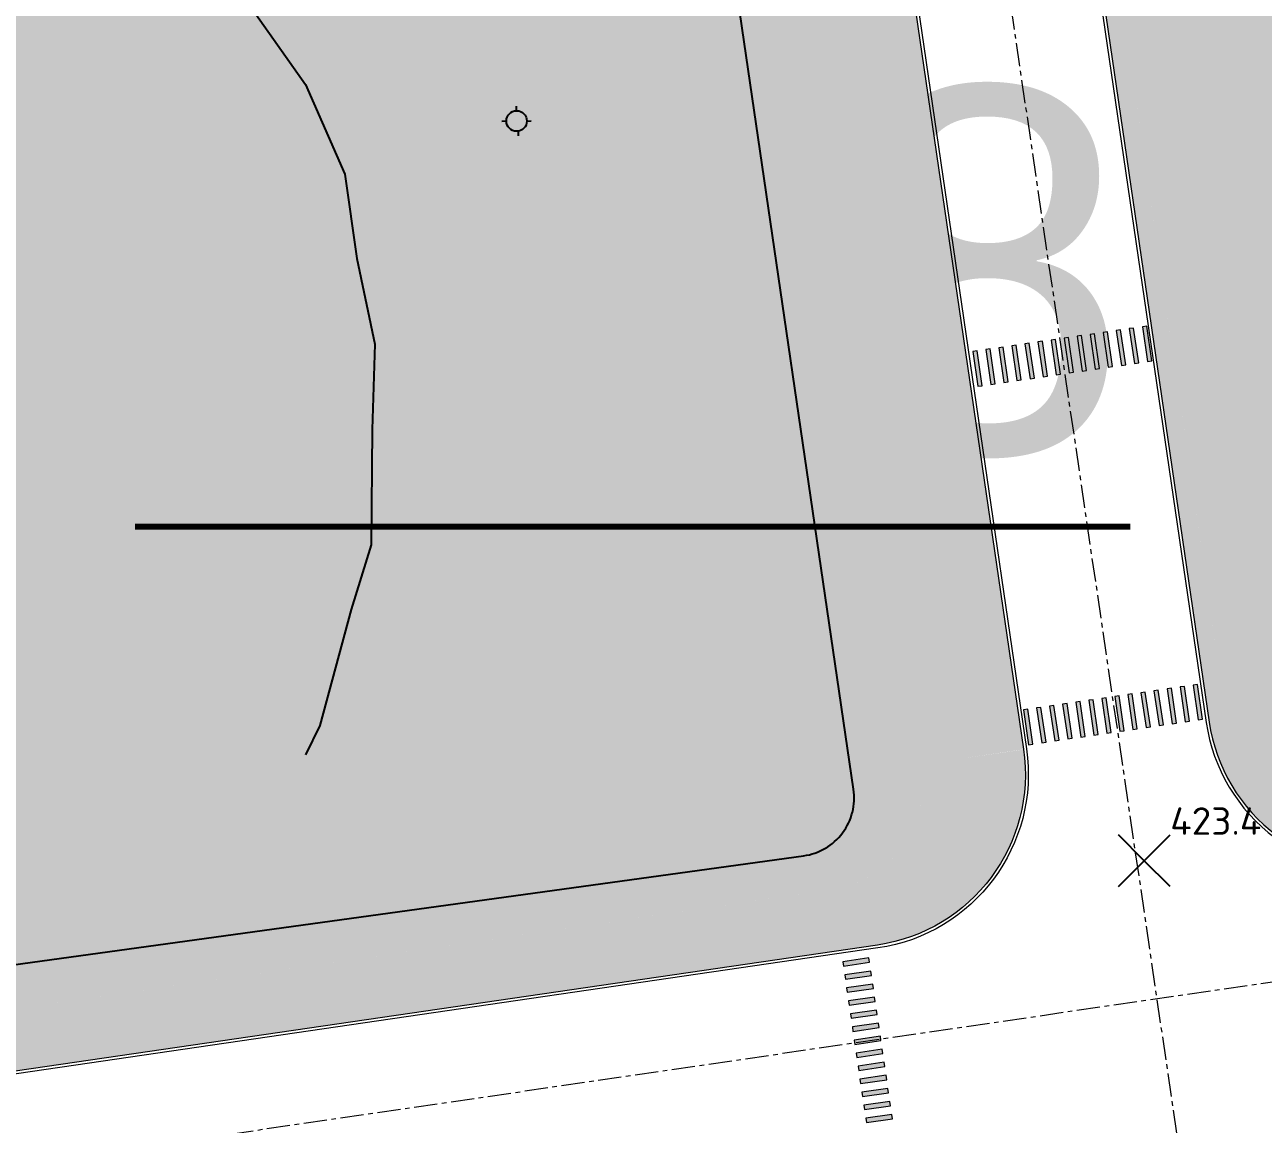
# Model space of a CAD drawing. Header units: metres. Extents: x 2 to 659295185, y -28 to 1124222152.
# Drawn here: x 656726.3 to 656810.8, y 1124459.7 to 1124534.7 of the extents above; entities that cross this region are included whole.
import ezdxf

# ---------------------------------------------------------------- set-up
doc = ezdxf.new("R2010")
doc.units = ezdxf.units.M
doc.header["$MEASUREMENT"] = 0
doc.linetypes.add('ACAD_ISO10W100', pattern=[18.5, 12, -3, 0.5, -3])
doc.linetypes.add('CENTER', pattern=[50.8, 31.75, -6.35, 6.35, -6.35])
doc.layers.get('0').update_dxf_attribs({"linetype": 'CONTINUOUS'})
for name, color, linetype, lineweight in [("a''brocal", 220, 'CONTINUOUS', 15), ("a''EdfCompl-MNS''order-Campo de Juego''1-5_parcel", 53, 'CONTINUOUS', 15), ('area verde', 76, 'CONTINUOUS', 13), ('eje vial', 1, 'CENTER', 15), ('MANZANA URBA', 30, 'ACAD_ISO10W100', 80), ('paso peatonal', 252, 'CONTINUOUS', 5), ('ZONIFICACION', 7, 'CONTINUOUS', 30)]:
    doc.layers.add(name, color=color, linetype=linetype, lineweight=lineweight)
doc.layers.add('AREA ACERA', color=7, linetype='CONTINUOUS', lineweight=15, true_color=0xfbe193)
for name, color, linetype in [('CERCA', 7, 'CONTINUOUS'), ('Parcelas', 140, 'CONTINUOUS'), ('POSTE', 2, 'CONTINUOUS'), ('PUNTO-ELEV', 7, 'CONTINUOUS')]:
    doc.layers.add(name, color=color, linetype=linetype)
doc.styles.add("PG'''Edf$0$Arial", font='arial.ttf')
doc.styles.add('SIMPLEX', font='SIMPLEX', dxfattribs={"width": 1.33})
doc.linetypes.add('FENCELINE2', pattern='A,0.25,-0.1,[132,ltypeshp.shx,S=0.1,R=0,X=-0.1,Y=0],-0.1,1', length=1.45)

# ---------------------------------------------------------------- blocks, each defined once
blk = doc.blocks.new('SPOTX')
for points in [[(-0.707, -0.707), (0, 0), (0.707, 0.707)], [(0.707, -0.707), (0, 0), (-0.707, 0.707)]]:
    blk.add_lwpolyline(points)
blk = doc.blocks.new('POSTES')
at = {"layer": 'POSTE', "elevation": 431.35}
for points in [[(657806.936, 1127520.61), (657806.945, 1127520.31)], [(657805.972, 1127519.598), (657806.272, 1127519.606)], [(657807.681, 1127519.598), (657807.981, 1127519.606)], [(657807.075, 1127518.893), (657807.083, 1127518.593)]]:
    blk.add_lwpolyline(points, dxfattribs=at)
at = {"layer": 'POSTE', "color": 2}
blk.add_circle((657806.976, 1127519.601, 425.065), 0.7, dxfattribs=at)
blk = doc.blocks.new('A$C44415FC2')
at = {"layer": 'paso peatonal', "linetype": 'Continuous'}
for points in [[(7.421, 1.085), (7.074, 3.461), (6.777, 3.419), (7.124, 1.042)], [(8.312, 1.215), (7.964, 3.591), (7.667, 3.549), (8.015, 1.172)], [(9.202, 1.345), (8.855, 3.721), (8.558, 3.679), (8.905, 1.302)], [(10.093, 1.476), (9.745, 3.851), (9.448, 3.81), (9.796, 1.432)], [(10.983, 1.606), (10.636, 3.981), (10.339, 3.94), (10.686, 1.562)], [(11.874, 1.736), (11.526, 4.112), (11.229, 4.07), (11.577, 1.693)], [(1.187, 0.174), (0.84, 2.549), (0.543, 2.508), (0.891, 0.13)], [(2.078, 0.304), (1.731, 2.679), (1.433, 2.638), (1.781, 0.26)], [(2.968, 0.434), (2.621, 2.81), (2.324, 2.768), (2.672, 0.391)], [(3.859, 0.564), (3.512, 2.94), (3.215, 2.898), (3.562, 0.521)], [(4.749, 0.696), (4.402, 3.072), (4.105, 3.03), (4.452, 0.653)], [(5.64, 0.826), (5.292, 3.202), (4.995, 3.16), (5.343, 0.783)], [(6.531, 0.955), (6.183, 3.33), (5.886, 3.289), (6.234, 0.911)], [(0.297, 0.043), (-0.05, 2.419), (-0.348, 2.377), (0, 0)]]:
    blk.add_hatch(color=256, dxfattribs=at).paths.add_polyline_path(points)
at = {"layer": 'paso peatonal', "linetype": 'Continuous', "flags": 128}
for points in [[(7.421, 1.085), (7.074, 3.461), (6.777, 3.419), (7.124, 1.042), (7.421, 1.085)], [(8.312, 1.215), (7.964, 3.591), (7.667, 3.549), (8.015, 1.172), (8.312, 1.215)], [(9.202, 1.345), (8.855, 3.721), (8.558, 3.679), (8.905, 1.302), (9.202, 1.345)], [(10.093, 1.476), (9.745, 3.851), (9.448, 3.81), (9.796, 1.432), (10.093, 1.476)], [(10.983, 1.606), (10.636, 3.981), (10.339, 3.94), (10.686, 1.562), (10.983, 1.606)], [(11.874, 1.736), (11.526, 4.112), (11.229, 4.07), (11.577, 1.693), (11.874, 1.736)], [(1.187, 0.174), (0.84, 2.549), (0.543, 2.508), (0.891, 0.13), (1.187, 0.174)], [(2.078, 0.304), (1.731, 2.679), (1.433, 2.638), (1.781, 0.26), (2.078, 0.304)], [(2.968, 0.434), (2.621, 2.81), (2.324, 2.768), (2.672, 0.391), (2.968, 0.434)], [(3.859, 0.564), (3.512, 2.94), (3.215, 2.898), (3.562, 0.521), (3.859, 0.564)], [(4.749, 0.696), (4.402, 3.072), (4.105, 3.03), (4.452, 0.653), (4.749, 0.696)], [(5.64, 0.826), (5.292, 3.202), (4.995, 3.16), (5.343, 0.783), (5.64, 0.826)], [(6.531, 0.955), (6.183, 3.33), (5.886, 3.289), (6.234, 0.911), (6.531, 0.955)], [(0.297, 0.043), (-0.05, 2.419), (-0.348, 2.377), (0, 0), (0.297, 0.043)]]:
    blk.add_lwpolyline(points, dxfattribs=at)
blk = doc.blocks.new('A$C3E6343CC')
at = {"layer": 'paso peatonal', "linetype": 'Continuous'}
for points in [[(2.041, -1.521), (0.26, -1.781), (0.304, -2.078), (2.085, -1.817)], [(2.172, -2.411), (0.391, -2.672), (0.434, -2.968), (2.215, -2.708)], [(2.302, -3.302), (0.521, -3.562), (0.564, -3.859), (2.345, -3.599)], [(2.432, -4.192), (0.651, -4.453), (0.694, -4.749), (2.475, -4.489)], [(2.562, -5.083), (0.781, -5.343), (0.825, -5.64), (2.606, -5.38)], [(2.692, -5.973), (0.911, -6.234), (0.955, -6.531), (2.736, -6.27)], [(2.823, -6.864), (1.042, -7.124), (1.085, -7.421), (2.866, -7.161)], [(2.953, -7.754), (1.172, -8.015), (1.215, -8.312), (2.996, -8.051)], [(3.083, -8.645), (1.302, -8.905), (1.345, -9.202), (3.126, -8.942)], [(3.213, -9.535), (1.432, -9.796), (1.476, -10.093), (3.257, -9.832)], [(3.343, -10.426), (1.562, -10.686), (1.606, -10.983), (3.387, -10.723)], [(3.474, -11.316), (1.693, -11.577), (1.736, -11.874), (3.517, -11.613)], [(3.604, -12.207), (1.823, -12.467), (1.866, -12.764), (3.647, -12.504)]]:
    blk.add_hatch(color=256, dxfattribs=at).paths.add_polyline_path(points)
at = {"layer": 'paso peatonal', "linetype": 'Continuous', "flags": 128}
for points in [[(2.041, -1.521), (0.26, -1.781), (0.304, -2.078), (2.085, -1.817), (2.041, -1.521)], [(2.172, -2.411), (0.391, -2.672), (0.434, -2.968), (2.215, -2.708), (2.172, -2.411)], [(2.302, -3.302), (0.521, -3.562), (0.564, -3.859), (2.345, -3.599), (2.302, -3.302)], [(2.432, -4.192), (0.651, -4.453), (0.694, -4.749), (2.475, -4.489), (2.432, -4.192)], [(2.562, -5.083), (0.781, -5.343), (0.825, -5.64), (2.606, -5.38), (2.562, -5.083)], [(2.692, -5.973), (0.911, -6.234), (0.955, -6.531), (2.736, -6.27), (2.692, -5.973)], [(2.823, -6.864), (1.042, -7.124), (1.085, -7.421), (2.866, -7.161), (2.823, -6.864)], [(2.953, -7.754), (1.172, -8.015), (1.215, -8.312), (2.996, -8.051), (2.953, -7.754)], [(3.083, -8.645), (1.302, -8.905), (1.345, -9.202), (3.126, -8.942), (3.083, -8.645)], [(3.213, -9.535), (1.432, -9.796), (1.476, -10.093), (3.257, -9.832), (3.213, -9.535)], [(3.343, -10.426), (1.562, -10.686), (1.606, -10.983), (3.387, -10.723), (3.343, -10.426)], [(3.474, -11.316), (1.693, -11.577), (1.736, -11.874), (3.517, -11.613), (3.474, -11.316)], [(3.604, -12.207), (1.823, -12.467), (1.866, -12.764), (3.647, -12.504), (3.604, -12.207)]]:
    blk.add_lwpolyline(points, dxfattribs=at)

msp = doc.modelspace()

# ---------------------------------------------------------------- hatches: boundary and pattern name
at = {"layer": "a''EdfCompl-MNS''order-Campo de Juego''1-5_parcel", "linetype": 'Continuous', "ltscale": 0.4}
h = msp.add_hatch(color=54, dxfattribs=at)
h.dxf.hatch_style = 1
edge = h.paths.add_edge_path()
edge.add_line((656802.8507, 1124541.4253), (656875.6401, 1124552.0676))
edge.add_line((656875.6401, 1124552.0676), (656884.4287, 1124491.9567))
edge.add_line((656884.4287, 1124491.9567), (656819.7529, 1124482.5007))
edge.add_arc((656818.3378, 1124490.3351), 7.9612, 193.129355, 280.238805, ccw=False)
edge.add_line((656810.5847, 1124488.5267), (656802.8507, 1124541.4253))
at = {"layer": 'AREA ACERA'}
h = msp.add_hatch(color=256, dxfattribs=at)
h.dxf.hatch_style = 1
edge = h.paths.add_edge_path()
edge.add_line((656823.3288, 1124478.7788), (656937.5175, 1124495.4739))
edge.add_line((656937.5175, 1124495.4739), (656937.6911, 1124494.2865))
edge.add_line((656937.6911, 1124494.2865), (656940.6596, 1124494.7205))
edge.add_line((656940.6596, 1124494.7205), (656940.486, 1124495.9079))
edge.add_line((656940.486, 1124495.9079), (656952.4587, 1124497.6583))
edge.add_line((656952.4587, 1124497.6583), (656952.6323, 1124496.471))
edge.add_line((656952.6323, 1124496.471), (656955.6007, 1124496.905))
edge.add_line((656955.6007, 1124496.905), (656955.4271, 1124498.0923))
edge.add_line((656955.4271, 1124498.0923), (657028.0217, 1124508.7061))
edge.add_line((657028.0217, 1124508.7061), (657028.1953, 1124507.5187))
edge.add_line((657028.1953, 1124507.5187), (657031.1637, 1124507.9527))
edge.add_line((657031.1637, 1124507.9527), (657031.0042, 1124509.1421))
edge.add_arc((657029.4708, 1124519.6306), 10.6, 278.318036, 368.381209)
edge.add_line((657039.9576, 1124521.1757), (657032.5625, 1124571.8277))
edge.add_arc((657031.1073, 1124569.1867), 3.0154, 61.145639, 98.366756)
edge.add_line((657030.6686, 1124572.17), (657037.7339, 1124524.016))
edge.add_arc((657028.748, 1124522.297), 9.1488, -79.618763, 10.829723, ccw=False)
edge.add_line((657030.3966, 1124513.298), (657027.4141, 1124512.8619))
edge.add_line((657027.4141, 1124512.8619), (657027.5889, 1124511.6657))
edge.add_line((657027.5889, 1124511.6657), (656822.8961, 1124481.7385))
edge.add_line((656822.8961, 1124481.7385), (656822.7207, 1124482.9346))
edge.add_line((656822.7207, 1124482.9346), (656819.7529, 1124482.5007))
edge.add_arc((656818.5584, 1124490.6707), 8.2569, 195.050224, 278.317936, ccw=False)
edge.add_line((656810.5847, 1124488.5267), (656794.3756, 1124599.3928))
edge.add_arc((656805.4579, 1124601.0131), 11.2002, 97.775798, 188.317983, ccw=False)
edge.add_line((656803.9426, 1124612.1103), (656994.9633, 1124638.2187))
edge.add_line((656994.9633, 1124638.2187), (656994.8291, 1124639.0391))
edge.add_arc((656992.0658, 1124638.5872), 2.8, 9.288235, 42.652133)
edge.add_line((656994.1252, 1124640.4844), (656800.6172, 1124614.0786))
edge.add_arc((656802.0502, 1124603.5767), 10.5992, 97.77048, 188.322178)
edge.add_line((656791.5626, 1124602.0426), (656790.3752, 1124601.869))
edge.add_line((656790.3752, 1124601.869), (656790.8093, 1124598.9005))
edge.add_line((656790.8093, 1124598.9005), (656791.9966, 1124599.0741))
edge.add_line((656791.9966, 1124599.0741), (656807.9073, 1124490.2507))
edge.add_line((656807.9073, 1124490.2507), (656806.7198, 1124490.077))
edge.add_line((656806.7198, 1124490.077), (656807.1538, 1124487.1086))
edge.add_line((656807.1538, 1124487.1086), (656808.3412, 1124487.2822))
edge.add_arc((656818.8271, 1124488.8333), 10.6, 188.414474, 278.31698)
edge.add_line((656820.3603, 1124478.3448), (656820.5341, 1124477.1575))
edge.add_line((656820.5341, 1124477.1575), (656823.5024, 1124477.5914))
edge.add_line((656823.5024, 1124477.5914), (656823.3288, 1124478.7788))
h = msp.add_hatch(color=256, dxfattribs=at)
h.dxf.hatch_style = 1
edge = h.paths.add_edge_path(flags=16)
edge.add_line((656639.5694, 1124478.3633), (656641.8948, 1124462.391))
edge.add_arc((656649.3113, 1124464.051), 7.6, 192.616121, 278.317245)
edge.add_line((656650.4107, 1124456.5309), (656781.3496, 1124475.6728))
edge.add_arc((656780.2876, 1124482.9367), 7.3411, 278.317132, 370.214368)
edge.add_line((656787.5124, 1124484.2386), (656770.6417, 1124599.6208))
edge.add_arc((656761.9812, 1124598.0675), 8.7987, 10.168378, 97.768302)
edge.add_line((656760.7919, 1124606.7855), (656631.9952, 1124589.2512))
edge.add_arc((656633.1669, 1124580.6446), 8.6859, 97.752543, 188.5039)
edge.add_line((656624.5764, 1124579.3602), (656637.366, 1124493.2027))
edge.add_line((656637.366, 1124493.2027), (656642.0389, 1124493.8859))
edge.add_line((656642.0389, 1124493.8859), (656642.3861, 1124491.5112))
edge.add_line((656642.3861, 1124491.5112), (656637.7181, 1124490.8211))
edge.add_line((656637.7181, 1124490.8211), (656639.2087, 1124480.7382))
edge.add_line((656639.2087, 1124480.7382), (656643.9044, 1124481.4247))
edge.add_line((656643.9044, 1124481.4247), (656644.26, 1124479.0491))
edge.add_line((656644.26, 1124479.0491), (656639.5694, 1124478.3633))
edge = h.paths.add_edge_path()
edge.add_line((656637.6383, 1124462.3243), (656639.4194, 1124462.5847))
edge.add_arc((656649.3113, 1124464.051), 10, 188.431415, 278.317077)
edge.add_line((656650.7578, 1124454.1561), (656651.0182, 1124452.3751))
edge.add_line((656651.0182, 1124452.3751), (656653.9862, 1124452.809))
edge.add_line((656653.9862, 1124452.809), (656653.7259, 1124454.5901))
edge.add_line((656653.7259, 1124454.5901), (656781.2887, 1124473.2406))
edge.add_line((656781.2887, 1124473.2406), (656781.5494, 1124471.4576))
edge.add_line((656781.5494, 1124471.4576), (656784.5136, 1124471.891))
edge.add_line((656784.5136, 1124471.891), (656784.2031, 1124474.015))
edge.add_arc((656780.3068, 1124482.9237), 9.7234, 293.622456, 369.832606)
edge.add_line((656789.8874, 1124484.5841), (656794.4852, 1124485.2563))
edge.add_line((656794.4852, 1124485.2563), (656794.0512, 1124488.2248))
edge.add_line((656794.0512, 1124488.2248), (656789.4534, 1124487.5526))
edge.add_line((656789.4534, 1124487.5526), (656773.5418, 1124596.3759))
edge.add_line((656773.5418, 1124596.3759), (656778.1428, 1124597.0485))
edge.add_line((656778.1428, 1124597.0485), (656777.7088, 1124600.0171))
edge.add_line((656777.7088, 1124600.0171), (656773.1078, 1124599.3444))
edge.add_line((656773.1078, 1124599.3444), (656772.9862, 1124600.2004))
edge.add_arc((656763.0518, 1124598.7891), 10.0342, 8.085452, 97.511833)
edge.add_line((656761.74, 1124608.7372), (656630.6704, 1124590.8817))
edge.add_arc((656633.2597, 1124580.079), 11.1087, 103.478634, 186.04379)
edge.add_line((656622.2128, 1124578.9094), (656638.9804, 1124465.5524))
edge.add_line((656638.9804, 1124465.5524), (656637.1993, 1124465.292))
edge.add_line((656637.1993, 1124465.292), (656637.6383, 1124462.3243))
at = {"layer": 'area verde'}
h = msp.add_hatch(color=256, dxfattribs=at)
h.dxf.hatch_style = 1
h.paths.add_polyline_path([(656808.3412, 1124487.2822), (656807.1538, 1124487.1086, 0.4137659), (656820.5339, 1124477.1574), (656820.3603, 1124478.3448, -0.4137153)])
h.paths.add_polyline_path([(656791.9966, 1124599.0741), (656790.8093, 1124598.9005), (656806.7198, 1124490.077), (656807.9071, 1124490.2506)])
h.paths.add_polyline_path([(656986.6319, 1124576.9556), (656988.5318, 1124563.1292), (656995.9171, 1124564.144), (656994.0172, 1124577.9704)], flags=9)
h.paths.add_polyline_path([(657002.1092, 1124565.0645), (657002.2776, 1124563.7907), (657002.9055, 1124563.8737), (657002.7371, 1124565.1475)], flags=9)
h.paths.add_polyline_path([(656998.582, 1124587.8349), (656998.98, 1124584.8251), (656999.908, 1124584.9478), (656999.5101, 1124587.9576)], flags=9)
h.paths.add_polyline_path([(656821.684, 1124512.8751), (656845.9565, 1124516.412), (656843.8041, 1124531.1833), (656819.5315, 1124527.6464)], flags=9)
h.paths.add_polyline_path([(656802.9479, 1124500.5363), (656801.9545, 1124507.9445), (656793.7848, 1124506.849), (656794.7781, 1124499.4409)], flags=25)
h.paths.add_polyline_path([(656804.0683, 1124539.4829), (656945.4755, 1124560.4646), (656943.2071, 1124575.7526), (656801.7999, 1124554.7708)], flags=9)
h.paths.add_polyline_path([(657050.625, 1124530.4296), (657049.6316, 1124537.8378), (657041.4619, 1124536.7423), (657042.4552, 1124529.3341)], flags=9)
h.paths.add_polyline_path([(656899.1535, 1124632.5031), (656906.5355, 1124633.6754), (656905.2427, 1124641.8162), (656897.8607, 1124640.6439)], flags=9)
h.paths.add_polyline_path([(656912.2024, 1124479.2985), (656919.5844, 1124480.4708), (656918.2916, 1124488.6117), (656910.9096, 1124487.4394)], flags=9)
h.paths.add_polyline_path([(656972.8873, 1124592.2578), (657023.0607, 1124599.5689), (657019.9367, 1124621.008), (656969.7633, 1124613.697)], flags=9)
h.paths.add_polyline_path([(656913.3252, 1124579.4734), (656940.7625, 1124583.4715), (656936.6672, 1124611.5757), (656909.2299, 1124607.5777)], flags=9)
h.paths.add_polyline_path([(656826.8865, 1124568.7359), (656855.4147, 1124572.8929), (656852.2907, 1124594.332), (656823.7625, 1124590.175)], flags=9)
h.paths.add_polyline_path([(656916.5988, 1124524.0645), (656945.1421, 1124528.2237), (656942.018, 1124549.6628), (656913.4747, 1124545.5036)], flags=9)
h = msp.add_hatch(color=256, dxfattribs=at)
h.dxf.hatch_style = 1
edge = h.paths.add_edge_path(flags=16)
edge.add_arc((656758.0815, 1124596.866), 8, 8.316942, 97.774881)
edge.add_line((656756.9993, 1124604.7925), (656636.1007, 1124588.2854))
edge.add_arc((656637.183, 1124580.359), 8, 97.774881, 188.513999)
edge.add_line((656629.2711, 1124579.1746), (656646.5605, 1124463.682))
edge.add_arc((656650.5717, 1124464.3124), 4.0605, 188.931486, 276.991815)
edge.add_line((656651.066, 1124460.2821), (656779.4682, 1124477.9912))
edge.add_arc((656778.9226, 1124481.9538), 4, 277.839093, 368.317245)
edge.add_line((656782.8805, 1124482.5324), (656765.9974, 1124598.0232))
edge = h.paths.add_edge_path()
edge.add_line((656787.5124, 1124484.2386), (656770.6422, 1124599.6178))
edge.add_arc((656761.9812, 1124598.0675), 8.7987, 10.148608, 97.768302)
edge.add_line((656760.7919, 1124606.7855), (656632.1055, 1124589.2668))
edge.add_arc((656633.1691, 1124580.6441), 8.6881, 97.032272, 188.49794)
edge.add_line((656624.5764, 1124579.3602), (656637.366, 1124493.2027))
edge.add_line((656637.366, 1124493.2027), (656642.0389, 1124493.8859))
edge.add_line((656642.0389, 1124493.8859), (656642.3942, 1124491.5124))
edge.add_line((656642.3942, 1124491.5124), (656637.717, 1124490.8285))
edge.add_line((656637.717, 1124490.8285), (656639.1926, 1124480.7358))
edge.add_line((656639.1926, 1124480.7358), (656643.9044, 1124481.4247))
edge.add_line((656643.9044, 1124481.4247), (656644.2597, 1124479.0511))
edge.add_line((656644.2597, 1124479.0511), (656644.26, 1124479.0491))
edge.add_line((656644.26, 1124479.0491), (656639.5694, 1124478.3633))
edge.add_line((656639.5694, 1124478.3633), (656641.8948, 1124462.391))
edge.add_arc((656649.3113, 1124464.051), 7.6, 192.616121, 278.317245)
edge.add_line((656650.4107, 1124456.5309), (656781.2924, 1124475.6647))
edge.add_arc((656780.2876, 1124482.9367), 7.3411, 277.866417, 370.214368)
h = msp.add_hatch(color=256, dxfattribs=at)
h.dxf.hatch_style = 1
h.paths.add_polyline_path([(656794.0512, 1124488.2248), (656789.4534, 1124487.5525), (656773.5418, 1124596.3759), (656778.1428, 1124597.0485)])
edge = h.paths.add_edge_path()
edge.add_line((656784.5136, 1124471.891), (656784.2031, 1124474.015))
edge.add_arc((656780.3068, 1124482.9237), 9.7234, 293.622456, 369.832606)
edge.add_line((656789.8874, 1124484.5841), (656794.4868, 1124485.2449))
edge.add_arc((656782.8067, 1124483.5669), 11.8, -81.682757, 8.175471, ccw=False)
h = msp.add_hatch(color=256, dxfattribs=at)
h.dxf.hatch_style = 1
h.paths.add_polyline_path([(656653.9862, 1124452.809), (656781.5494, 1124471.4576), (656781.2887, 1124473.2406), (656653.7256, 1124454.592)])
at = {"layer": 'ZONIFICACION'}
h = msp.add_hatch(color=43, dxfattribs=at)
h.dxf.hatch_style = 1
edge = h.paths.add_edge_path()
edge.add_arc((656758.0815, 1124596.866), 8, 8.316942, 97.774881)
edge.add_line((656756.9993, 1124604.7925), (656636.1007, 1124588.2854))
edge.add_arc((656637.183, 1124580.359), 8, 97.774881, 188.513999)
edge.add_line((656629.2711, 1124579.1746), (656646.5605, 1124463.682))
edge.add_arc((656650.5717, 1124464.3124), 4.0605, 188.931486, 276.991815)
edge.add_line((656651.066, 1124460.2821), (656779.4682, 1124477.9912))
edge.add_arc((656778.9226, 1124481.9538), 4, 277.839093, 368.317245)
edge.add_line((656782.8805, 1124482.5324), (656782.8805, 1124482.5324))
edge.add_line((656782.8805, 1124482.5324), (656765.9974, 1124598.0232))

# ---------------------------------------------------------------- linework, layer by layer
at = {"layer": "a''brocal", "elevation": 433.2399, "flags": 128}
for points in [[(656991.66, 1124641.5596), (656800.4279, 1124615.4658, 0.4169958), (656790.1774, 1124601.8401), (656806.9533, 1124487.0973, 0.4142138), (656820.5631, 1124476.9596), (657031.2068, 1124507.7569, 0.4145365), (657041.3426, 1124521.3797, -0.0009207), (657034.2545, 1124569.8995, -0.0002788)], [(656991.687, 1124641.3615), (656800.4549, 1124615.2676, 0.4169958), (656790.3752, 1124601.869), (656807.1512, 1124487.1263, 0.4142138), (656820.5341, 1124477.1575), (657031.1778, 1124507.9548, 0.4145365), (657041.1447, 1124521.3506, -0.0009247), (657034.0852, 1124569.6745, -0.0002788)], [(656777.8106, 1124600.7035), (656794.6805, 1124485.3026, -0.4142109), (656784.5426, 1124471.6931), (656651.0472, 1124452.1772, -0.4137184), (656637.4405, 1124462.2951), (656620.2343, 1124578.6168, -0.417472), (656630.4818, 1124592.2618), (656764.3641, 1124610.5416, -0.4036774), (656777.8106, 1124600.7035, -0.4036774)]]:
    msp.add_lwpolyline(points, format="xyb", dxfattribs=at)
msp.add_lwpolyline([(656777.6131, 1124600.672), (656794.4826, 1124485.2737, -0.4142109), (656784.5136, 1124471.891), (656651.0182, 1124452.3751, -0.4137184), (656637.6383, 1124462.3243), (656620.4321, 1124578.646, -0.417472), (656630.5089, 1124592.0637), (656764.3911, 1124610.3435, -0.4036121)], format="xyb", close=True, dxfattribs=at)
at = {"layer": 'CERCA', "elevation": -0.4088}
msp.add_lwpolyline([(656665.513, 1124542.7795), (656679.47, 1124551.0685), (656686.58, 1124554.7435), (656691.756, 1124555.9575), (656698.025, 1124556.7335), (656705.866, 1124556.6665), (656712.748, 1124555.7885), (656718.772, 1124553.2615), (656724.358, 1124550.7555), (656729.583, 1124548.3045), (656731.81, 1124547.1235), (656734.067, 1124545.5725), (656740.158, 1124538.1905), (656745.469, 1124530.6705), (656748.152, 1124524.5505), (656748.969, 1124518.7925), (656750.198, 1124512.9235), (656750.018, 1124507.1115), (656749.946, 1124499.2225), (656748.586, 1124494.8205), (656746.447, 1124486.8825), (656745.471, 1124484.8785)], dxfattribs=at)
at = {"layer": 'eje vial', "ltscale": 0.05, "elevation": 433.2399, "flags": 128}
for points in [[(656781.4132, 1124618.9251), (656815.9859, 1124383.8438)], [(656624.7067, 1124442.0844), (657049.9026, 1124504.2505)]]:
    msp.add_lwpolyline(points, dxfattribs=at)
at = {"layer": 'Parcelas', "linetype": 'FENCELINE2', "elevation": 433.2399}
msp.add_lwpolyline([(656765.9974, 1124598.0232, 0.4114453), (656756.9993, 1124604.7925), (656636.1007, 1124588.2854, 0.417997), (656629.2711, 1124579.1746), (656646.5605, 1124463.682, 0.4043325), (656651.066, 1124460.2821), (656779.4682, 1124477.9912, 0.41666), (656782.8805, 1124482.5324), (656782.8805, 1124482.5324), (656765.9974, 1124598.0232)], format="xyb", dxfattribs=at)

# ---------------------------------------------------------------- block references
at = {"layer": 'paso peatonal', "linetype": 'Continuous', "lineweight": 0}
for name, p in [('A$C44415FC2', (656791.3619, 1124510.0534, 433.2399)), ('A$C44415FC2', (656794.8274, 1124485.5794, 433.2399)), ('A$C3E6343CC', (656781.8834, 1124472.5321, 433.2399))]:
    msp.add_blockref(name, p, dxfattribs=at)
at = {"layer": 'POSTE', "linetype": 'Continuous'}
msp.add_blockref('POSTES', (-1047.1028, -2991.4304, -425.64), dxfattribs=at)
at = {"layer": 'PUNTO-ELEV', "xscale": 2.5, "yscale": 2.5, "zscale": 2.5}
msp.add_blockref('SPOTX', (656802.7225, 1124477.657, -1.2092), dxfattribs=at)
msp.add_blockref('SPOTX', (656802.7225, 1124477.657, -1.2092), dxfattribs=at)

# ---------------------------------------------------------------- texts
at = {"layer": 'MANZANA URBA', "insert": (656733.8269, 1124530.4803, 432.5191), "char_height": 25, "attachment_point": 1, "style": "PG'''Edf$0$Arial"}
msp.add_mtext_dynamic_manual_height_columns('{\\LM68}', width=462.357999, gutter_width=12.5, heights=[0], dxfattribs=at)
at = {"layer": 'PUNTO-ELEV', "style": 'SIMPLEX'}
msp.add_text('423.4', height=1.875, dxfattribs=at).set_placement((656804.4903, 1124479.4248, -1.2092))
msp.add_text('423.4', height=1.875, dxfattribs=at).set_placement((656804.4903, 1124479.4248, -1.2092))

doc.saveas('drawing.dxf')
